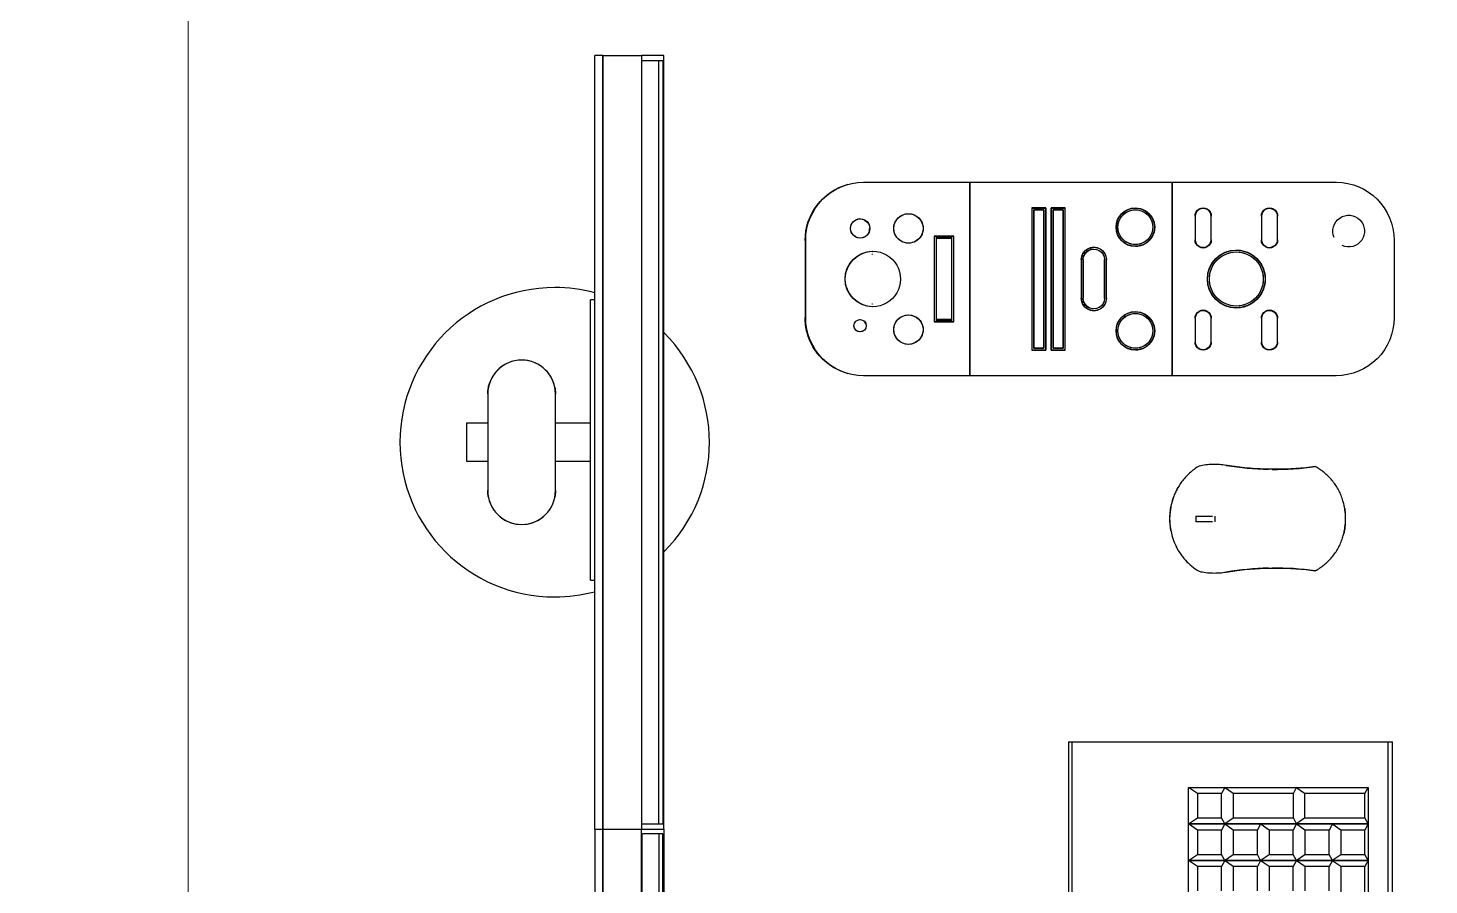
# Model space of a CAD drawing. Header units: metres. Extents: x -22 to 564, y 0 to 143.
# Drawn here: x 29.212 to 29.937, y 36.057 to 36.501 of the extents above; entities that cross this region are included whole.
import ezdxf
from ezdxf.xclip import XClip

# ---------------------------------------------------------------- set-up
doc = ezdxf.new("R2010")
doc.units = ezdxf.units.M
doc.header["$XCLIPFRAME"] = 2
doc.layers.add('XREF  PB CONJ$0$PARQUE', color=251, linetype='Continuous')
doc.layers.add('XREF PB NEURO-ONCOLOGIA$0$MOBILIARIO', color=161, linetype='Continuous')
doc.layers.add('XREF PB NEURO-ONCOLOGIA$0$MUROS DE TABLAROCA', color=150, linetype='Continuous', lineweight=13)

# ---------------------------------------------------------------- blocks, each defined once
blk = doc.blocks.new('XREF PB NEURO-ONCOLOGIA$0$XREF PB NEURO-ONCOLOGIA$0$A$C53d20e23')
for p, q in [((-0.21946, 0.04999), (-0.27431, 0.04999)), ((-0.21946, 0.04999), (-0.21946, -0.05001)), ((-0.11472, 0.04999), (-0.21946, 0.04999)), ((-0.21946, -0.05001), (-0.21946, 0.04999)), ((-0.11472, -0.05001), (-0.11472, 0.04999)), ((-0.11472, 0.04999), (-0.11472, -0.05001)), ((-0.02992, 0.04999), (-0.11472, 0.04999)), ((-0.18732, 0.03681), (-0.18005, 0.03681)), ((-0.18732, -0.0368), (-0.18732, 0.03681)), ((-0.18722, 0.03671), (-0.18722, -0.0367)), ((-0.18015, 0.03671), (-0.18722, 0.03671)), ((-0.18015, -0.0367), (-0.18015, 0.03671)), ((-0.18005, 0.03681), (-0.18005, -0.0368)), ((-0.17734, 0.03681), (-0.17008, 0.03681)), ((-0.17734, -0.0368), (-0.17734, 0.03681)), ((-0.17724, 0.03671), (-0.17724, -0.0367)), ((-0.17018, 0.03671), (-0.17724, 0.03671)), ((-0.17018, -0.0367), (-0.17018, 0.03671)), ((-0.17008, 0.03681), (-0.17008, -0.0368)), ((-0.13378, 0.03667), (-0.13405, 0.03667)), ((-0.09873, 0.03661), (-0.09899, 0.03661)), ((-0.06442, 0.03661), (-0.06469, 0.03661)), ((-0.25113, 0.03378), (-0.2514, 0.03378)), ((-0.18632, 0.03581), (-0.18105, 0.03581)), ((-0.18632, -0.0358), (-0.18632, 0.03581)), ((-0.18632, 0.03581), (-0.18632, -0.0358)), ((-0.18105, 0.03581), (-0.18632, 0.03581)), ((-0.18105, 0.03581), (-0.18105, -0.0358)), ((-0.18105, -0.0358), (-0.18105, 0.03581)), ((-0.17635, 0.03581), (-0.17107, 0.03581)), ((-0.17635, -0.0358), (-0.17635, 0.03581)), ((-0.17635, 0.03581), (-0.17635, -0.0358)), ((-0.17107, 0.03581), (-0.17635, 0.03581)), ((-0.17107, 0.03581), (-0.17107, -0.0358)), ((-0.17107, -0.0358), (-0.17107, 0.03581)), ((-0.13378, 0.03584), (-0.13405, 0.03584)), ((-0.10294, 0.02024), (-0.10294, 0.03259)), ((-0.10274, 0.03259), (-0.10274, 0.02024)), ((-0.09472, 0.02024), (-0.09472, 0.03259)), ((-0.09452, 0.03259), (-0.09452, 0.02024)), ((-0.06863, 0.02024), (-0.06863, 0.03259)), ((-0.06844, 0.03259), (-0.06844, 0.02024)), ((-0.06041, 0.02024), (-0.06041, 0.03259)), ((-0.06021, 0.03259), (-0.06021, 0.02024)), ((-0.2761, 0.02733), (-0.27637, 0.02733)), ((-0.23776, -0.02214), (-0.23776, 0.02206)), ((-0.23776, 0.02206), (-0.22768, 0.02206)), ((-0.22778, 0.02196), (-0.23766, 0.02196)), ((-0.23766, 0.02196), (-0.23766, -0.02204)), ((-0.22778, -0.02204), (-0.22778, 0.02196)), ((-0.22768, 0.02206), (-0.22768, -0.02214)), ((-0.30452, -0.01999), (-0.30452, 0.01997)), ((-0.30452, -0.01999), (-0.30452, 0.01997)), ((-0.30426, 0.01997), (-0.30426, -0.01999)), ((-0.27637, 0.02096), (-0.2761, 0.02096)), ((-0.2514, 0.01855), (-0.25113, 0.01855)), ((-0.23676, 0.02106), (-0.22868, 0.02106)), ((-0.23676, -0.02114), (-0.23676, 0.02106)), ((-0.23666, 0.02096), (-0.23666, -0.02104)), ((-0.22878, 0.02096), (-0.23666, 0.02096)), ((-0.22878, -0.02104), (-0.22878, 0.02096)), ((-0.22868, 0.02106), (-0.22868, -0.02114)), ((-0.15525, 0.0164), (-0.15552, 0.0164)), ((-0.15525, 0.0155), (-0.15552, 0.0155)), ((-0.13405, 0.01778), (-0.13378, 0.01778)), ((-0.13405, 0.01694), (-0.13378, 0.01694)), ((-0.09899, 0.01621), (-0.09873, 0.01621)), ((-0.08158, 0.0149), (-0.08184, 0.0149)), ((-0.06469, 0.01621), (-0.06442, 0.01621)), ((0, -0.02), (0, 0.02)), ((-0.26972, 0.01293), (-0.27005, 0.01293)), ((-0.26948, 0.01432), (-0.26964, 0.01432)), ((-0.16174, -0.01001), (-0.16174, 0.00999)), ((-0.16164, 0.00999), (-0.16164, -0.01001)), ((-0.16074, -0.01001), (-0.16074, 0.00999)), ((-0.16074, 0.00999), (-0.16074, -0.01001)), ((-0.14976, 0.00999), (-0.14976, -0.01001)), ((-0.14976, -0.01001), (-0.14976, 0.00999)), ((-0.14886, -0.01001), (-0.14886, 0.00999)), ((-0.14876, 0.00999), (-0.14876, -0.01001)), ((-0.08158, 0.01398), (-0.08184, 0.01398)), ((-0.27005, -0.01292), (-0.26972, -0.01292)), ((-0.26964, -0.01431), (-0.26948, -0.01431)), ((-0.08184, -0.01398), (-0.08158, -0.01398)), ((-0.27607, -0.0212), (-0.27634, -0.0212)), ((-0.25113, -0.01854), (-0.2514, -0.01854)), ((-0.22868, -0.02114), (-0.23676, -0.02114)), ((-0.23666, -0.02104), (-0.22878, -0.02104)), ((-0.15552, -0.01551), (-0.15525, -0.01551)), ((-0.15552, -0.01641), (-0.15525, -0.01641)), ((-0.13378, -0.01695), (-0.13405, -0.01695)), ((-0.13378, -0.01778), (-0.13405, -0.01778)), ((-0.10294, -0.03258), (-0.10294, -0.02023)), ((-0.10274, -0.02023), (-0.10274, -0.03258)), ((-0.09873, -0.01621), (-0.09899, -0.01621)), ((-0.09472, -0.03258), (-0.09472, -0.02023)), ((-0.09452, -0.02023), (-0.09452, -0.03258)), ((-0.08184, -0.0149), (-0.08158, -0.0149)), ((-0.06863, -0.03258), (-0.06863, -0.02023)), ((-0.06844, -0.02023), (-0.06844, -0.03258)), ((-0.06442, -0.01621), (-0.06469, -0.01621)), ((-0.06041, -0.03258), (-0.06041, -0.02023)), ((-0.06021, -0.02023), (-0.06021, -0.03258)), ((-0.22768, -0.02214), (-0.23776, -0.02214)), ((-0.23766, -0.02204), (-0.22778, -0.02204)), ((-0.27634, -0.03112), (-0.27607, -0.03112)), ((-0.2514, -0.03378), (-0.25113, -0.03378)), ((-0.18105, -0.0358), (-0.18632, -0.0358)), ((-0.18632, -0.0358), (-0.18105, -0.0358)), ((-0.17107, -0.0358), (-0.17635, -0.0358)), ((-0.17635, -0.0358), (-0.17107, -0.0358)), ((-0.13405, -0.03583), (-0.13378, -0.03583)), ((-0.18005, -0.0368), (-0.18732, -0.0368)), ((-0.18722, -0.0367), (-0.18015, -0.0367)), ((-0.17008, -0.0368), (-0.17734, -0.0368)), ((-0.17724, -0.0367), (-0.17018, -0.0367)), ((-0.13405, -0.03666), (-0.13378, -0.03666)), ((-0.09899, -0.0366), (-0.09873, -0.0366)), ((-0.06469, -0.0366), (-0.06442, -0.0366)), ((-0.27431, -0.05001), (-0.21946, -0.05001)), ((-0.21946, -0.05001), (-0.11472, -0.05001)), ((-0.11472, -0.05001), (-0.02994, -0.05001))]:
    blk.add_line(p, q)
for centre, major_axis, start_param, end_param in [((-0.27431, 0.01997), (0, 0.03002), 0, 1.570796), ((-0.27458, 0.01997), (0, 0.03002), 0.261799, 1.308997), ((-0.27458, 0.01997), (0, 0.03002), 0.49714, 0.565689), ((-0.02992, 0.02), (0, -0.03), 1.570796, 3.141593), ((-0.13378, 0.02681), (0, -0.01), 3.141593, 6.283185), ((-0.13378, 0.02681), (0, 0.00987), 0, 3.141593), ((-0.13378, 0.02681), (0, -0.01), 0, 3.141593), ((-0.13378, 0.02681), (0, 0.00987), 3.141593, 6.283185), ((-0.09873, 0.03259), (0, 0.00422), 4.712389, 7.853982), ((-0.09873, 0.03259), (0, -0.00402), 1.570796, 4.712389), ((-0.09899, 0.03259), (0, 0.00402), 6.021386, 6.806784), ((-0.09899, 0.03259), (0, 0.00422), 4.831652, 6.021386), ((-0.06442, 0.03259), (0, -0.00422), 1.570796, 4.712389), ((-0.06442, 0.03259), (0, -0.00402), 1.570796, 4.712389), ((-0.06469, 0.03259), (0, 0.00402), 0.261799, 0.523599), ((-0.06469, 0.03259), (0, 0.00402), 5.759587, 6.283185), ((-0.06469, 0.03259), (0, 0.00422), 5.497787, 6.021386), ((-0.25113, 0.02617), (0, -0.00762), 3.141593, 6.283185), ((-0.25113, 0.02617), (0, 0.00762), 0, 3.141593), ((-0.25113, 0.02617), (0, 0.00762), 3.141593, 6.283185), ((-0.25113, 0.02617), (0, -0.00762), 0, 3.141593), ((-0.2514, 0.02617), (0, 0.00762), 5.632879, 5.886294), ((-0.2514, 0.02617), (0, 0.00762), 5.632882, 5.886291), ((-0.13378, 0.02681), (0, -0.00903), 3.141593, 6.283185), ((-0.13378, 0.02681), (0, 0.00903), 0, 3.141593), ((-0.13378, 0.02681), (0, -0.00903), 0, 3.141593), ((-0.13378, 0.02681), (0, 0.00903), 3.141593, 6.283185), ((-0.09899, 0.03259), (0, 0.00402), 5.497787, 5.759587), ((-0.27458, 0.01997), (0, 0.03002), 1.310572, 1.570796), ((-0.2761, 0.02414), (0, 0.00319), 0, 3.141593), ((-0.2761, 0.02414), (0, -0.00319), 3.141593, 6.283185), ((-0.2761, 0.02414), (0, 0.00319), 3.141593, 6.283185), ((-0.2761, 0.02414), (0, 0.00319), 3.141593, 6.283185), ((-0.27637, 0.02414), (0, 0.00319), 5.759587, 6.021386), ((-0.27637, 0.02414), (0, 0.00319), 5.759587, 6.021386), ((-0.27637, 0.02414), (0, 0.00319), 3.926991, 4.45059), ((-0.27637, 0.02414), (0, 0.00319), 3.926991, 4.45059), ((-0.26948, 0), (0, 0.01432), 4.712389, 7.853982), ((-0.2514, 0.02617), (0, 0.00762), 3.403392, 3.595263), ((-0.2514, 0.02617), (0, 0.00762), 3.403392, 3.595261), ((-0.15525, 0.00999), (0, 0.0065), 4.712389, 7.853982), ((-0.15525, 0.00999), (0, -0.0064), 1.570796, 4.712389), ((-0.15525, 0.00999), (0, 0.0055), 4.712389, 7.853982), ((-0.15525, 0.00999), (0, -0.0055), 1.570796, 4.712389), ((-0.15552, 0.00999), (0, 0.0055), 0.536633, 0.750594), ((-0.15552, 0.00999), (0, 0.0055), 0.536633, 0.750594), ((-0.15552, 0.00999), (0, 0.0055), 0, 0.480973), ((-0.15552, 0.00999), (0, 0.0055), 0, 0.480973), ((-0.09873, 0.02024), (0, 0.00422), 1.570796, 4.712389), ((-0.09873, 0.02024), (0, -0.00402), 4.712389, 7.853982), ((-0.09899, 0.02024), (0, 0.00402), 2.617994, 3.665191), ((-0.09899, 0.02024), (0, 0.00422), 3.403392, 3.926991), ((-0.08158, 0), (0, -0.015), 3.141593, 6.283185), ((-0.08158, 0), (0, 0.0149), 0, 3.141593), ((-0.09899, 0.02024), (0, 0.00422), 4.18879, 4.593126), ((-0.08158, 0), (0, -0.015), 0, 3.141593), ((-0.08158, 0), (0, 0.0149), 3.141593, 6.283185), ((-0.06442, 0.02024), (0, 0.00422), 1.570796, 4.712389), ((-0.06442, 0.02024), (0, -0.00402), 4.712389, 7.853982), ((-0.06469, 0.02024), (0, 0.00402), 2.617994, 2.879793), ((-0.06469, 0.02024), (0, 0.00402), 3.141593, 3.665191), ((-0.06469, 0.02024), (0, 0.00422), 3.403392, 4.654861), ((-0.26964, 0), (0, 0.01432), 0, 1.570796), ((-0.15552, 0.00999), (0, 0.0055), 1.386907, 1.570796), ((-0.15552, 0.00999), (0, 0.0055), 1.386907, 1.570796), ((-0.15552, 0.00999), (0, 0.0055), 1.107059, 1.296258), ((-0.15552, 0.00999), (0, 0.0055), 1.107059, 1.296258), ((-0.15552, 0.00999), (0, 0.0055), 0.823131, 1.022587), ((-0.15552, 0.00999), (0, 0.0055), 0.823131, 1.022587), ((-0.08158, 0), (0, -0.01398), 3.141593, 6.283185), ((-0.08158, 0), (0, 0.01398), 0, 3.141593), ((-0.08158, 0), (0, -0.01398), 0, 3.141593), ((-0.08158, 0), (0, 0.01398), 3.141593, 6.283185), ((-0.26964, 0), (0, -0.01432), 4.712389, 6.283185), ((-0.26948, 0), (0, 0.01432), 1.570796, 4.712389), ((-0.15525, -0.01001), (0, 0.0065), 1.570796, 4.712389), ((-0.15525, -0.01001), (0, -0.0064), 4.712389, 7.853982), ((-0.15552, -0.01001), (0, -0.0055), 4.712389, 4.896278), ((-0.15552, -0.01001), (0, 0.0055), 1.570796, 1.754686), ((-0.15552, -0.01001), (0, 0.0055), 1.845335, 2.034534), ((-0.15552, -0.01001), (0, 0.0055), 1.845335, 2.034534), ((-0.15525, -0.01001), (0, 0.0055), 1.570796, 4.712389), ((-0.15525, -0.01001), (0, -0.0055), 4.712389, 7.853982), ((-0.15552, -0.01001), (0, 0.0055), 2.119005, 2.318461), ((-0.15552, -0.01001), (0, 0.0055), 2.119005, 2.318461), ((-0.15552, -0.01001), (0, 0.0055), 2.390999, 2.60496), ((-0.15552, -0.01001), (0, 0.0055), 2.390999, 2.60496), ((-0.27458, -0.01999), (0, 0.03002), 1.570796, 2.879793), ((-0.27431, -0.01999), (0, -0.03002), 4.712389, 6.283185), ((-0.27607, -0.02616), (0, -0.005), 3.141593, 6.283185), ((-0.27607, -0.02616), (0, 0.00496), 0, 3.141593), ((-0.27607, -0.02616), (0, -0.005), 0, 3.141593), ((-0.27607, -0.02616), (0, 0.00496), 3.141593, 6.283185), ((-0.25113, -0.02616), (0, 0.00762), 0, 3.141593), ((-0.25113, -0.02616), (0, -0.00762), 3.141593, 6.283185), ((-0.25113, -0.02616), (0, 0.00762), 3.141593, 6.283185), ((-0.25113, -0.02616), (0, -0.00762), 0, 3.141593), ((-0.15552, -0.01001), (0, 0.0055), 2.66062, 3.141593), ((-0.15552, -0.01001), (0, -0.0055), 5.802213, 6.283185), ((-0.13378, -0.0268), (0, -0.00986), 3.141593, 6.283185), ((-0.13378, -0.0268), (0, -0.01), 3.141593, 6.283185), ((-0.13378, -0.0268), (0, -0.00903), 3.141593, 6.283185), ((-0.13378, -0.0268), (0, 0.00903), 0, 3.141593), ((-0.13378, -0.0268), (0, -0.01), 0, 3.141593), ((-0.13378, -0.0268), (0, 0.00986), 3.141593, 6.283185), ((-0.13378, -0.0268), (0, -0.00903), 0, 3.141593), ((-0.13378, -0.0268), (0, 0.00903), 3.141593, 6.283185), ((-0.09873, -0.02023), (0, 0.00422), 4.712389, 7.853982), ((-0.09873, -0.02023), (0, -0.00402), 1.570796, 4.712389), ((-0.09899, -0.02023), (0, 0.00402), 6.021386, 6.806784), ((-0.09899, -0.02023), (0, 0.00422), 4.831652, 6.021386), ((-0.09899, -0.02023), (0, 0.00402), 5.497787, 5.759587), ((-0.06442, -0.02023), (0, 0.00422), 4.712389, 7.853982), ((-0.06442, -0.02023), (0, -0.00402), 1.570796, 4.712389), ((-0.06469, -0.02023), (0, 0.00402), 5.759587, 6.806784), ((-0.06469, -0.02023), (0, 0.00422), 5.497787, 6.021386), ((-0.02348, -0.02478), (0, 0.00819), 1.156082, 6.702225), ((-0.02348, -0.02478), (0, 0.00819), 1.156082, 6.702225), ((-0.02994, -0.02), (0, 0.03001), 3.141593, 4.712389), ((-0.27634, -0.02616), (0, 0.00496), 4.712389, 4.974188), ((-0.27634, -0.02616), (0, -0.005), 1.570796, 1.832596), ((-0.27634, -0.02616), (0, 0.00496), 3.141593, 3.403392), ((-0.27634, -0.02616), (0, 0.005), 3.498394, 4.093788), ((-0.27634, -0.02616), (0, 0.00496), 3.530862, 3.926991), ((-0.09873, -0.03258), (0, -0.00422), 4.712389, 7.853982), ((-0.09873, -0.03258), (0, -0.00402), 4.712389, 7.853982), ((-0.09899, -0.03258), (0, 0.00402), 2.665178, 3.403392), ((-0.09899, -0.03258), (0, 0.00422), 3.926991, 4.712389), ((-0.06442, -0.03258), (0, 0.00422), 1.570796, 4.712389), ((-0.06442, -0.03258), (0, -0.00402), 4.712389, 7.853982), ((-0.06469, -0.03258), (0, 0.00402), 2.665178, 2.879793), ((-0.06469, -0.03258), (0, 0.00402), 3.141593, 3.665191), ((-0.06469, -0.03258), (0, 0.00422), 3.403392, 3.926991), ((-0.09899, -0.03258), (0, 0.00422), 3.403392, 3.665191), ((-0.27458, -0.01999), (0, 0.03002), 2.575904, 2.644453)]:
    blk.add_ellipse(centre, major_axis=major_axis, ratio=0.997564, start_param=start_param, end_param=end_param)
blk = doc.blocks.new('XREF PB NEURO-ONCOLOGIA$0$XREF PB NEURO-ONCOLOGIA$0$ELK_SPC_KeyboardMouse - Keyboard and Mouse-V1-General Arrangement')
for p, q in [((245, -245.94), (-245, -245.94)), ((245, -245.94), (245, -247.8)), ((245, -247.8), (-245, -247.8)), ((245, -247.8), (245, -411.29)), ((344.09, -302.76), (345.73, -301.86)), ((348.95, -300.43), (351.59, -299.56)), ((354.14, -298.96), (359.51, -298.41)), ((359.51, -298.41), (360.48, -298.41)), ((360.48, -298.41), (361.45, -298.41)), ((361.45, -298.41), (366.81, -298.96)), ((369.36, -299.56), (372, -300.43)), ((375.22, -301.86), (376.86, -302.76)), ((164.86, -308.1), (183.74, -308.1)), ((180.58, -312.66), (183.74, -308.1)), ((183.74, -308.1), (202.62, -308.1)), ((183.74, -308.1), (186.86, -312.66)), ((183.74, -326.84), (183.74, -308.1)), ((183.74, -308.1), (183.74, -326.84)), ((199.46, -312.66), (202.62, -308.1)), ((202.62, -308.1), (221.49, -308.1)), ((202.62, -308.1), (205.74, -312.66)), ((202.62, -326.84), (202.62, -308.1)), ((202.62, -308.1), (202.62, -326.84)), ((218.33, -312.66), (221.49, -308.1)), ((221.49, -308.1), (221.49, -326.84)), ((180.58, -312.66), (167.98, -312.66)), ((180.58, -325.15), (180.58, -312.66)), ((199.46, -312.66), (186.86, -312.66)), ((186.86, -312.66), (186.86, -325.15)), ((199.46, -325.15), (199.46, -312.66)), ((218.33, -312.66), (205.74, -312.66)), ((205.74, -312.66), (205.74, -325.15)), ((218.33, -325.15), (218.33, -312.66)), ((361.78, -311.92), (358.85, -311.92)), ((358.85, -320.46), (358.85, -311.92)), ((361.78, -311.92), (361.78, -320.46)), ((167.98, -325.15), (180.58, -325.15)), ((183.74, -326.84), (180.58, -325.15)), ((183.74, -326.84), (186.86, -325.15)), ((186.86, -325.15), (199.46, -325.15)), ((202.62, -326.84), (199.46, -325.15)), ((202.62, -326.84), (205.74, -325.15)), ((205.74, -325.15), (218.33, -325.15)), ((221.49, -326.84), (218.33, -325.15)), ((358.85, -321.92), (361.78, -321.92)), ((180.58, -331.19), (167.98, -331.19)), ((180.58, -331.19), (183.74, -326.63)), ((180.58, -343.68), (180.58, -331.19)), ((183.74, -326.63), (186.86, -331.19)), ((183.74, -345.37), (183.74, -326.63)), ((183.74, -326.63), (183.74, -345.37)), ((199.46, -331.19), (186.86, -331.19)), ((186.86, -331.19), (186.86, -343.68)), ((199.46, -331.19), (202.62, -326.63)), ((199.46, -343.68), (199.46, -331.19)), ((202.62, -326.63), (202.62, -345.37)), ((202.62, -326.63), (205.74, -331.19)), ((202.62, -363.97), (202.62, -326.63)), ((218.33, -331.19), (205.74, -331.19)), ((205.74, -331.19), (205.74, -362.28)), ((218.33, -331.19), (221.49, -326.63)), ((218.33, -362.28), (218.33, -331.19)), ((221.49, -326.63), (221.49, -363.97)), ((167.98, -343.68), (180.58, -343.68)), ((183.74, -345.37), (180.58, -343.68)), ((180.58, -349.72), (183.74, -345.17)), ((183.74, -345.37), (186.86, -343.68)), ((183.74, -345.17), (186.86, -349.72)), ((183.74, -363.9), (183.74, -345.17)), ((183.74, -345.17), (183.74, -363.9)), ((186.86, -343.68), (199.46, -343.68)), ((202.62, -345.37), (199.46, -343.68)), ((199.46, -349.72), (202.62, -345.17)), ((202.62, -345.17), (202.62, -363.9)), ((180.58, -349.72), (167.98, -349.72)), ((180.58, -362.22), (180.58, -349.72)), ((199.46, -349.72), (186.86, -349.72)), ((186.86, -349.72), (186.86, -362.22)), ((199.46, -362.22), (199.46, -349.72)), ((167.98, -362.22), (180.58, -362.22)), ((180.58, -368.26), (167.98, -368.26)), ((183.74, -363.9), (180.58, -362.22)), ((180.58, -368.26), (183.74, -363.7)), ((180.58, -380.75), (180.58, -368.26)), ((183.74, -363.9), (186.86, -362.22)), ((183.74, -363.7), (186.86, -368.26)), ((183.74, -382.44), (183.74, -363.7)), ((183.74, -363.7), (183.74, -382.44)), ((186.86, -362.22), (199.46, -362.22)), ((199.46, -368.26), (186.86, -368.26)), ((186.86, -368.26), (186.86, -380.75)), ((202.62, -363.9), (199.46, -362.22)), ((199.46, -368.26), (202.62, -363.7)), ((199.46, -380.75), (199.46, -368.26)), ((202.62, -363.97), (205.74, -362.28)), ((202.62, -363.56), (205.74, -368.12)), ((202.62, -400.89), (202.62, -363.56)), ((202.62, -363.7), (202.62, -382.44)), ((205.74, -362.28), (218.33, -362.28)), ((218.33, -368.12), (205.74, -368.12)), ((205.74, -368.12), (205.74, -399.21)), ((218.33, -362.28), (221.49, -363.97)), ((218.33, -368.12), (221.49, -363.56)), ((218.33, -399.21), (218.33, -368.12)), ((221.49, -363.56), (221.49, -400.89)), ((167.98, -380.75), (180.58, -380.75)), ((183.74, -382.44), (180.58, -380.75)), ((180.6, -386.79), (183.74, -382.23)), ((183.74, -382.44), (186.86, -380.75)), ((183.74, -382.23), (183.74, -400.97)), ((183.74, -382.23), (186.86, -386.79)), ((183.74, -400.97), (183.74, -382.23)), ((186.86, -380.75), (199.46, -380.75)), ((202.62, -382.44), (199.46, -380.75)), ((199.46, -386.79), (202.62, -382.23)), ((202.62, -382.23), (202.62, -400.97)), ((180.6, -386.79), (149.1, -386.79)), ((180.6, -399.28), (180.6, -386.79)), ((199.46, -386.79), (186.86, -386.79)), ((186.86, -386.79), (186.86, -399.28)), ((199.46, -399.28), (199.46, -386.79)), ((357.47, -389.09), (357.47, -389.09)), ((357.47, -389.28), (363.49, -389.28)), ((363.49, -389.09), (363.49, -389.09)), ((183.74, -400.97), (145.98, -400.97)), ((149.1, -399.28), (180.6, -399.28)), ((183.74, -400.97), (180.6, -399.28)), ((183.74, -400.97), (186.86, -399.28)), ((202.62, -400.97), (183.74, -400.97)), ((186.86, -399.28), (199.46, -399.28)), ((202.62, -400.97), (199.46, -399.28)), ((202.62, -400.89), (205.74, -399.21)), ((221.49, -400.89), (202.62, -400.89)), ((205.74, -399.21), (218.33, -399.21)), ((218.33, -399.21), (221.49, -400.89)), ((-245, -411.29), (245, -411.29)), ((245, -411.29), (245, -413.52)), ((-245, -413.54), (245, -413.54))]:
    blk.add_line(p, q)
for centre, radius, start, end in [((359.99, -329.63), 31.22, 131.89998, 134.75167), ((360.96, -329.63), 31.22, 45.24833, 48.10002), ((181.66, -352.65), 153.29, 1.22775, 9.40282), ((539.29, -352.65), 153.29, 170.59718, 178.77225), ((181.66, -352.65), 153.29, 352.16731, 0.51401), ((539.29, -352.65), 153.29, 179.48599, 187.83269)]:
    blk.add_arc(centre, radius, start, end)
for points, knots in [([(359.51, -298.41), (357.27, -298.46), (354.03, -298.84), (349.86, -300.04), (346.38, -301.43), (343.38, -303.12), (340.85, -304.93), (337.27, -307.93), (334.85, -310.86), (333.26, -313.5)], [0, 0, 0, 0, 0.2, 0.3, 0.4, 0.55, 0.625, 0.7, 1, 1, 1, 1]), ([(387.7, -313.5), (386.64, -311.74), (384.21, -308.5), (380, -304.68), (376.2, -302.3), (373.34, -300.94), (371.08, -300.06), (368.75, -299.36), (365.59, -298.69), (363.13, -298.45), (361.45, -298.41)], [0, 0, 0, 0, 0.2, 0.4, 0.55, 0.625, 0.7, 0.775, 0.85, 1, 1, 1, 1])]:
    blk.add_open_spline(points, degree=3, knots=knots)
for points in [[(333.26, -313.5), (332.75, -315.79), (332.18, -320.43), (332.51, -325.19), (332.89, -327.6)], [(388.07, -327.6), (388.45, -325.2), (388.78, -320.45), (388.21, -315.8), (387.7, -313.5)], [(332.89, -327.6), (333.01, -328.35), (333.25, -329.83), (333.46, -331.33), (333.57, -332.08)], [(333.57, -332.08), (334.5, -338.81), (335.44, -353.2), (334.43, -367.19), (333.52, -373.54)], [(387.44, -373.54), (386.53, -367.19), (385.52, -353.2), (386.46, -338.81), (387.39, -332.08)], [(387.39, -332.08), (387.49, -331.33), (387.71, -329.83), (387.94, -328.35), (388.07, -327.6)], [(333.52, -373.54), (334.43, -375.23), (336.52, -378.36), (340.46, -382.36), (345.12, -385.6), (348.7, -387.12), (350.6, -387.76)], [(370.35, -387.76), (372.26, -387.12), (375.83, -385.6), (380.5, -382.36), (384.44, -378.36), (386.52, -375.23), (387.44, -373.54)], [(350.6, -387.76), (351.35, -388), (352.86, -388.41), (355.13, -388.86), (356.69, -389.03), (357.47, -389.09)], [(357.47, -389.09), (356.69, -389.03), (355.13, -388.86), (353.61, -388.56), (352.86, -388.39)], [(363.49, -389.09), (364.27, -389.03), (365.82, -388.86), (368.1, -388.41), (369.61, -388), (370.35, -387.76)], [(365.81, -388.83), (365.05, -388.94), (364.27, -389.03), (363.49, -389.09)]]:
    blk.add_open_spline(points, degree=3)
blk = doc.blocks.new('XREF PB NEURO-ONCOLOGIA$0$XREF PB NEURO-ONCOLOGIA$0$ELK_SPC_ControlRoomMonitors - MOSAIQ Monitor-5377198-General Arrangement')
for p, q in [((-10, 80.79), (10, 80.79)), ((-10, 70), (-10, 80.79)), ((10, 80.79), (10, 70)), ((25, 70), (-25, 70)), ((-25, 35), (25, 35)), ((-10, 16.96), (-10, 35)), ((10, 35), (10, 16.96)), ((-200, 14.64), (200, 14.64)), ((-200, 14.64), (-200, 10.46)), ((-71.32, 16.96), (73.68, 16.96)), ((-71.32, 16.96), (-71.32, 14.64)), ((73.68, 14.64), (73.68, 16.96)), ((200, 10.46), (200, 14.64)), ((200, 10.46), (-200, 10.46)), ((-200, 10.46), (200, 10.46)), ((-200, 10.46), (-200, -9.53)), ((200, 10.46), (200, -9.53)), ((200, -9.53), (-200, -9.53)), ((-200, -9.53), (-200, -21.05)), ((-197.5, -20.52), (-197.5, -9.62)), ((-197.5, -9.62), (197.5, -9.62)), ((197.5, -9.62), (197.5, -20.52)), ((200, -21.05), (200, -9.53)), ((-200, -21.05), (200, -21.05)), ((-197.5, -18.41), (197.5, -18.41)), ((197.5, -20.52), (-197.5, -20.52))]:
    blk.add_line(p, q)
for centre, radius, start, end in [((0, 35.41), 80, 360, 180), ((-25, 52.5), 17.5, 90, 270), ((-25, 52.5), 17.5, 106.42992, 253.57008), ((25, 52.5), 17.5, 270, 90), ((25, 52.5), 17.5, 330, 73.5679), ((25, 52.5), 17.5, 286.42992, 315), ((0, 35.41), 80, 180, 195), ((0, 35.41), 80, 345, 360), ((0, 35.41), 80, 225, 315)]:
    blk.add_arc(centre, radius, start, end)
for points in [[(-25, 70), (-26.37, 70), (-27.51, 69.84), (-28.36, 69.68)], [(-25, 35), (-26.37, 35), (-27.51, 35.16), (-28.35, 35.32)], [(25, 35), (26.37, 35), (27.51, 35.16), (28.36, 35.32)]]:
    blk.add_open_spline(points, degree=3)
for points, knots in [([(-28.35, 69.68), (-28.03, 69.74), (-27.07, 69.9), (-25.85, 70), (-25, 70)], [0.7777778, 0.7777778, 0.7777778, 0.7777778, 0.8611111, 1, 1, 1, 1]), ([(25, 70), (26.37, 70), (28.08, 69.76), (29.48, 69.42), (30.07, 69.25), (29.99, 69.28), (29.06, 69.54), (27.37, 69.88), (25.85, 70), (25, 70)], [0, 0, 0, 0, 0.222222, 0.333333, 0.444444, 0.583333, 0.722222, 0.861111, 1, 1, 1, 1]), ([(-28.35, 35.32), (-28.03, 35.26), (-27.07, 35.1), (-25.85, 35), (-25, 35)], [0.7777778, 0.7777778, 0.7777778, 0.7777778, 0.8611111, 1, 1, 1, 1]), ([(28.35, 35.32), (28.03, 35.26), (27.07, 35.1), (25.85, 35), (25, 35)], [0.7777778, 0.7777778, 0.7777778, 0.7777778, 0.8611111, 1, 1, 1, 1])]:
    blk.add_open_spline(points, degree=3, knots=knots)
blk = doc.blocks.new('XREF PB NEURO-ONCOLOGIA')
at = {"layer": 'XREF PB NEURO-ONCOLOGIA$0$MUROS DE TABLAROCA'}
blk.add_lwpolyline([(3.46456, 16.20617), (1.15167, 16.20617), (1.15167, 15.85617), (0.15167, 15.85617)], dxfattribs=at)
at = {"layer": 'XREF PB NEURO-ONCOLOGIA$0$MOBILIARIO', "yscale": 0.0009999999999940395, "zscale": 0.0009999999999940395}
for name, p, xscale in [('XREF PB NEURO-ONCOLOGIA$0$XREF PB NEURO-ONCOLOGIA$0$ELK_SPC_ControlRoomMonitors - MOSAIQ Monitor-5377198-General Arrangement', (2.41294, 15.98116, 0), -0.0009999999999940395), ('XREF PB NEURO-ONCOLOGIA$0$XREF PB NEURO-ONCOLOGIA$0$ELK_SPC_ControlRoomMonitors - MOSAIQ Monitor-5377198-General Arrangement', (2.81294, 15.98116, 0), 0.0009999999999940395), ('XREF PB NEURO-ONCOLOGIA$0$XREF PB NEURO-ONCOLOGIA$0$ELK_SPC_KeyboardMouse - Keyboard and Mouse-V1-General Arrangement', (2.41294, 15.99689, 0), 0.0009999999999940395)]:
    blk.add_blockref(name, p, dxfattribs=dict(at, xscale=xscale))
at = {"layer": 'XREF PB NEURO-ONCOLOGIA$0$MOBILIARIO', "xscale": -1, "rotation": 90}
blk.add_blockref('XREF PB NEURO-ONCOLOGIA$0$XREF PB NEURO-ONCOLOGIA$0$A$C53d20e23', (2.89737, 15.58252, 0), dxfattribs=at)
blk = doc.blocks.new('XREF  PB CONJ')
at = {"layer": 'XREF  PB CONJ$0$PARQUE', "true_color": 0x136734}
h = blk.add_hatch(dxfattribs=at)
h.set_pattern_fill('CROSS', color=116, scale=0.02, angle=90)
edge = h.paths.add_edge_path()
edge.add_line((3.58827, 104.60563), (1.69357, 104.36841))
edge.add_line((1.69357, 104.36841), (2.47841, 17.60831))
edge.add_line((2.47841, 17.60831), (97.731, 17.93364))
edge.add_arc((97.72474, 19.237), 1.30337, 270.27519, 363.10058)
edge.add_line((99.0262, 19.3075), (96.47621, 19.30776))
edge.add_line((96.47621, 19.30776), (96.60198, 20.22399))
edge.add_line((96.60198, 20.22399), (62.41283, 20.22399))
edge.add_arc((58.63294, 24.65353), 5.82309, 229.524665, 310.475335, ccw=False)
edge.add_line((54.85305, 20.22399), (26.25265, 20.21884))
edge.add_line((26.25265, 20.21884), (4.28368, 20.03042))
edge.add_line((4.28368, 20.03042), (4.05501, 46.6913))
edge.add_line((4.05501, 46.6913), (2.38805, 46.6912))
edge.add_line((2.38805, 46.6912), (2.38806, 54.8033))
edge.add_line((2.38806, 54.8033), (3.98543, 54.80339))
edge.add_line((3.98543, 54.80339), (3.74643, 82.66789))
edge.add_line((3.74643, 82.66789), (3.61847, 95.25564))
edge.add_line((3.61847, 95.25564), (3.58827, 104.60563))

msp = doc.modelspace()

# ---------------------------------------------------------------- block references
at = {"rotation": 90}
msp.add_blockref('XREF PB NEURO-ONCOLOGIA', (45.50103, 33.47338), dxfattribs=at)

# ---------------------------------------------------------------- next in the draw order: block references
ref = msp.add_blockref('XREF  PB CONJ', (67.8976, 28.71, 0), dxfattribs=dict(rotation=89.50849308405942))
XClip(ref).set_block_clipping_path([(-2.936402334, 82.9334608569), (21.1250270707, 82.9334608569), (21.1250270707, 49.0397586863), (26.6296707885, 49.0397586863), (26.6284018429, 17.4712422498), (-2.8531787476, 17.4341989701)])

doc.saveas('drawing.dxf')
